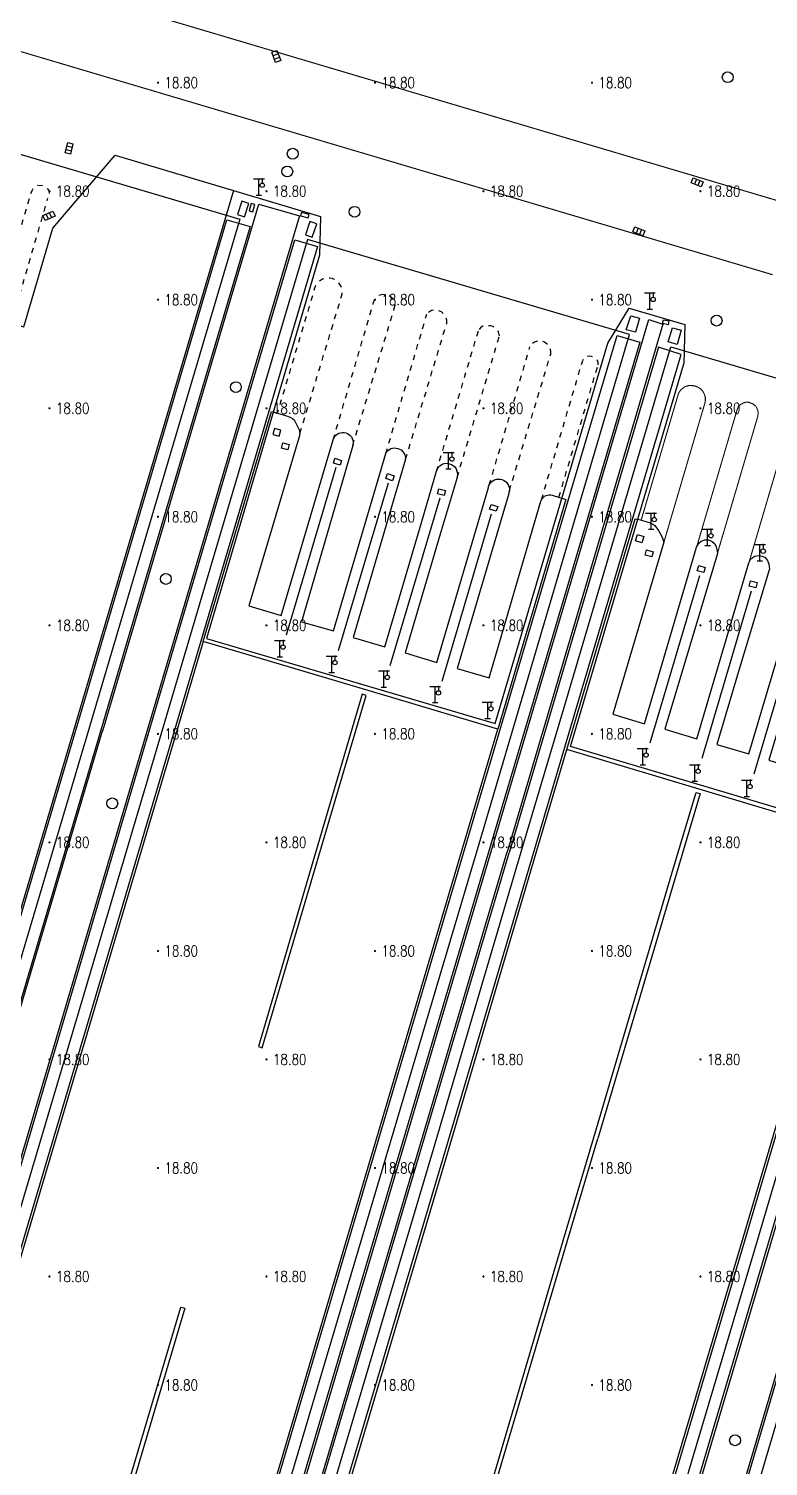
# Model space of a CAD drawing. Extents: x 404846 to 408477, y 3390929 to 3392894.
# Drawn here: x 405459.4 to 405527.6, y 3392106.9 to 3392239.3 of the extents above; entities that cross this region are included whole.
import ezdxf
from ezdxf.enums import TextEntityAlignment as Align

# ---------------------------------------------------------------- set-up
doc = ezdxf.new("R2010")
doc.units = 0
doc.header["$LTSCALE"] = 0.5
doc.header["$PDSIZE"] = 0.2
doc.linetypes.add('X6', pattern=[2, 1, -1])
doc.layers.get('0').update_dxf_attribs({"linetype": 'CONTINUOUS'})
for name, color, linetype in [('3221', 6, 'CONTINUOUS'), ('DLSS', 4, 'CONTINUOUS'), ('DMTZ', 3, 'CONTINUOUS'), ('FZTZ', 7, 'CONTINUOUS'), ('GCD', 1, 'CONTINUOUS'), ('GXYZ', 2, 'CONTINUOUS'), ('JMD', 6, 'CONTINUOUS'), ('SXSS', 5, 'CONTINUOUS'), ('ZBTZ', 3, 'CONTINUOUS')]:
    doc.layers.add(name, color=color, linetype=linetype)
doc.styles.add('HZ', font='rs.shx', dxfattribs={"width": 0.8, "bigfont": 'hztxt.shx'})
doc.linetypes.add('10421', pattern='A,2,[150,AAA.SHX,S=0.5,R=0,X=0,Y=0.5],1e-11', length=2)
doc.linetypes.add('10422', pattern='A,0.75,[150,AAA.SHX,S=0.5,R=0,X=0,Y=0.5],1.5,[177,AAA.SHX,S=1,R=0,X=0,Y=0.4],0.75', length=3)
doc.linetypes.add('1161', pattern='A,0,[149,AAA.SHX,S=0.15,R=0,X=0,Y=0],-1.6', length=1.6)
doc.linetypes.add('444', pattern='A,4.5,[145,AAA.SHX,S=1,R=0,X=0,Y=1],4.5,-0.5,[146,AAA.SHX,S=1,R=0,X=0,Y=0],-0.5', length=10)

# ---------------------------------------------------------------- blocks, each defined once
blk = doc.blocks.new('gc063')
for p, q in [((-1, 3), (1, 3)), ((0, 0), (0, 3)), ((0.6, 3), (0.6, 2.2)), ((-0.5, 0), (0.5, 0))]:
    blk.add_line(p, q)
blk.add_circle((0.6, 1.8), 0.4)
blk.add_point((0.6, 3))
blk.add_point((0.6, 3))
blk = doc.blocks.new('GC200')
at = {"linetype": 'Continuous', "const_width": 0.2, "flags": 128}
blk.add_lwpolyline([(-0.1, 0, 1), (0.1, 0, 1)], format="xyb", close=True, dxfattribs=at)
blk = doc.blocks.new('gc188')
blk.add_circle((0, 0), 1)
blk = doc.blocks.new('gc041')
for p, q in [((-1, 0.5), (1, 0.5)), ((-1, -0.5), (-1, 0.5)), ((-0.33, 0.5), (-0.33, -0.5)), ((0.33, 0.5), (0.33, -0.5)), ((1, 0.5), (1, -0.5)), ((1, -0.5), (-1, -0.5))]:
    blk.add_line(p, q)

msp = doc.modelspace()

# ---------------------------------------------------------------- linework, layer by layer
at = {"layer": '3221', "color": 6}
for points in [[(405421.925, 3392029.737, 18.904), (405416.264, 3392010.557, 18.808), (405407.88, 3391982.184, 18.808), (405396.168, 3391942.712, 18.551), (405366.521, 3391951.772, 18.897), (405378.156, 3391990.985, 18.808), (405386.533, 3392019.338, 18.808), (405392.193, 3392038.513, 18.904), (405416.021, 3392118.84, 18.825), (405435.322, 3392183.847, 19.062), (405441.324, 3392204.065, 18.991), (405449.173, 3392230.585, 19.045), (405478.898, 3392221.788, 18.847), (405471.046, 3392195.255, 18.991), (405465.04, 3392175.025, 18.912), (405445.738, 3392110.016, 18.825)], [(405500.956, 3392164.247, 18.764), (405514.827, 3392211.172, 18.894), (405485.131, 3392219.943, 18.693), (405477.278, 3392193.408, 18.991), (405471.239, 3392173.072, 18.764)], [(405471.239, 3392173.072, 18.764), (405451.964, 3392108.168, 18.825), (405428.134, 3392027.895, 18.782), (405422.482, 3392008.721, 18.808), (405414.098, 3391980.343, 18.808), (405402.292, 3391940.607, 18.754), (405432.008, 3391931.778, 18.547), (405443.821, 3391971.537, 18.808), (405452.215, 3391999.946, 18.808), (405457.861, 3392019.102, 18.782), (405481.682, 3392099.344, 18.825), (405500.956, 3392164.247, 18.764)]]:
    msp.add_polyline3d(points, dxfattribs=at)
for points in [[(405435.832, 3391930.796, 18.759), (405445.125, 3391962.192, 18.569), (405464.437, 3392027.321, 18.705), (405471.829, 3392052.237, 18.609), (405476.653, 3392068.547, 18.609), (405496.586, 3392135.585, 18.669), (405504.994, 3392164.018, 18.993), (405508.753, 3392176.704, 19.02), (405514.027, 3392194.463, 18.926), (405518.638, 3392210.052, 18.79), (405548.365, 3392201.26, 18.79), (405543.749, 3392185.654, 18.926), (405538.473, 3392167.888, 19.02), (405534.72, 3392155.22, 18.993), (405526.3, 3392126.75, 18.669), (405506.38, 3392059.756, 18.609), (405501.553, 3392043.432, 18.609), (405494.157, 3392018.505, 18.705), (405474.85, 3391953.394, 18.569), (405465.557, 3391921.998, 18.759)], [(405501.552, 3391911.441, 18.869), (405510.944, 3391943.162, 18.722), (405520.349, 3391974.926, 18.878), (405542.483, 3392049.551, 18.565), (405552.766, 3392084.193, 18.72), (405561.927, 3392115.119, 18.619), (405570.661, 3392144.569, 18.993), (405574.411, 3392157.227, 19.02), (405579.69, 3392175.001, 18.926), (405584.312, 3392190.629, 18.79), (405554.585, 3392199.421, 18.79), (405549.968, 3392183.811, 18.926), (405544.691, 3392166.044, 19.02), (405540.939, 3392153.379, 18.993), (405532.203, 3392123.923, 18.619), (405523.045, 3392093.006, 18.72), (405512.763, 3392058.366, 18.565), (405490.627, 3391983.734, 18.878), (405481.219, 3391951.963, 18.722), (405471.827, 3391920.242, 18.869)]]:
    msp.add_polyline3d(points, close=True, dxfattribs=at)
at = {"layer": 'DLSS', "linetype": 'Continuous', "const_width": 0.1, "flags": 128}
for points, elevation in [([(405529.897, 3392223.083), (405441.43, 3392249.328)], 18.752), ([(405528.008, 3392216.686), (405439.532, 3392242.934)], 18.937), ([(405519.334, 3392205.744), (405515.894, 3392194.069)], 18.717), ([(405519.334, 3392205.744), (405519.515, 3392206.042), (405519.887, 3392206.347), (405520.291, 3392206.477), (405520.735, 3392206.457), (405521.066, 3392206.353), (405521.372, 3392206.169), (405521.598, 3392205.925), (405521.734, 3392205.64), (405521.807, 3392205.376), (405521.814, 3392205.013)], 18.706), ([(405521.814, 3392205.013), (405517.991, 3392192.04)], 18.736), ([(405526.632, 3392203.593), (405526.683, 3392203.938), (405526.641, 3392204.218), (405526.483, 3392204.544), (405526.218, 3392204.775), (405525.825, 3392204.925), (405525.537, 3392204.947), (405525.281, 3392204.848), (405525.034, 3392204.719), (405524.847, 3392204.511), (405524.712, 3392204.159)], 18.731), ([(405524.712, 3392204.159), (405521.002, 3392191.572)], 18.778), ([(405526.632, 3392203.593), (405522.923, 3392191.006)], 18.778), ([(405529.535, 3392202.738), (405525.825, 3392190.15)], 18.778)]:
    msp.add_lwpolyline(points, dxfattribs=dict(at, elevation=elevation))
at = {"layer": 'DLSS', "linetype": 'X6', "flags": 128}
for points, elevation in [([(405455.997, 3392211.71), (405459.65, 3392224.182)], 18.916), ([(405459.65, 3392224.182), (405459.749, 3392224.456), (405459.851, 3392224.654), (405460.014, 3392224.838), (405460.3, 3392224.939), (405460.69, 3392224.9), (405461.092, 3392224.683), (405461.267, 3392224.468), (405461.331, 3392224.287), (405461.296, 3392224.019), (405461.215, 3392223.724)], 18.948), ([(405457.772, 3392211.968), (405461.215, 3392223.724)], 18.916), ([(405484.447, 3392202.08), (405488.282, 3392214.711), (405488.328, 3392214.932), (405488.334, 3392215.158), (405488.301, 3392215.381), (405488.229, 3392215.596), (405488.122, 3392215.794), (405487.981, 3392215.971), (405487.812, 3392216.121), (405487.62, 3392216.239), (405487.41, 3392216.322), (405487.188, 3392216.367), (405486.963, 3392216.373), (405486.739, 3392216.34), (405486.525, 3392216.269), (405486.326, 3392216.161), (405486.149, 3392216.021), (405486, 3392215.852), (405485.881, 3392215.659), (405485.799, 3392215.451), (405482.355, 3392203.917)], 18.936), ([(405487.512, 3392201.481), (405491.239, 3392214.144)], 18.99), ([(405493.107, 3392213.453), (405493.226, 3392213.878), (405493.181, 3392214.153), (405493.087, 3392214.347), (405492.904, 3392214.558), (405492.606, 3392214.779), (405492.422, 3392214.836), (405492.071, 3392214.848), (405491.701, 3392214.76), (405491.451, 3392214.6), (405491.289, 3392214.342), (405491.239, 3392214.144)], 18.922), ([(405489.304, 3392200.954), (405493.107, 3392213.453)], 18.99), ([(405492.358, 3392200.199), (405496.138, 3392213.036)], 18.99), ([(405497.968, 3392212.2), (405497.972, 3392212.507), (405497.878, 3392212.855), (405497.702, 3392213.051), (405497.483, 3392213.261), (405497.187, 3392213.375), (405496.885, 3392213.432), (405496.561, 3392213.377), (405496.268, 3392213.195), (405496.138, 3392213.036)], 18.922), ([(405494.184, 3392199.679), (405497.968, 3392212.2)], 18.99), ([(405497.037, 3392198.577), (405500.923, 3392211.621)], 18.99), ([(405498.938, 3392198.014), (405502.832, 3392211.057)], 18.99), ([(405502.832, 3392211.057), (405502.753, 3392211.417), (405502.475, 3392211.753), (405502.232, 3392211.907), (405502.015, 3392211.973), (405501.603, 3392212.007), (405501.29, 3392211.932), (405501.09, 3392211.795), (405500.923, 3392211.621)], 18.922), ([(405501.899, 3392197.316), (405505.646, 3392210.042)], 18.99), ([(405507.556, 3392209.365), (405507.572, 3392209.636), (405507.485, 3392209.953), (405507.234, 3392210.294), (405506.971, 3392210.467), (405506.653, 3392210.591), (405506.343, 3392210.568), (405506.065, 3392210.481), (405505.789, 3392210.274), (405505.646, 3392210.042)], 18.922), ([(405503.747, 3392196.771), (405507.556, 3392209.365)], 18.99), ([(405506.71, 3392195.951), (405510.505, 3392208.789)], 18.99), ([(405508.317, 3392196.18), (405511.92, 3392208.371)], 18.99), ([(405511.92, 3392208.371), (405511.94, 3392208.599), (405511.865, 3392208.794), (405511.713, 3392208.959), (405511.446, 3392209.119), (405511.181, 3392209.166), (405510.896, 3392209.142), (405510.692, 3392209.056), (405510.573, 3392208.962), (405510.505, 3392208.789)], 18.927)]:
    msp.add_lwpolyline(points, dxfattribs=dict(at, elevation=elevation))
at = {"layer": 'DMTZ', "linetype": '10422', "flags": 128}
for points, elevation in [([(405493.004, 3392177.707), (405475.536, 3392182.894), (405481.821, 3392204.069)], 19.212), ([(405481.821, 3392204.069), (405483.036, 3392203.731), (405483.556, 3392203.545), (405483.762, 3392203.433), (405483.907, 3392203.3), (405484.368, 3392202.378), (405484.447, 3392202.08), (405484.372, 3392201.734), (405479.74, 3392186.168), (405482.705, 3392185.293), (405487.509, 3392201.474), (405487.512, 3392201.481), (405487.569, 3392201.628), (405487.654, 3392201.768), (405487.761, 3392201.89), (405487.888, 3392201.992), (405488.031, 3392202.07), (405488.185, 3392202.123), (405488.346, 3392202.148), (405488.509, 3392202.144), (405488.668, 3392202.112), (405488.82, 3392202.053), (405488.959, 3392201.969), (405489.082, 3392201.862), (405489.184, 3392201.735), (405489.262, 3392201.592), (405489.315, 3392201.438), (405489.339, 3392201.277), (405489.336, 3392201.114), (405489.304, 3392200.954), (405484.575, 3392184.714), (405487.527, 3392183.867), (405492.358, 3392200.199), (405492.429, 3392200.34), (405492.513, 3392200.463), (405492.819, 3392200.671), (405493.131, 3392200.731), (405493.477, 3392200.677), (405493.764, 3392200.545), (405493.954, 3392200.348), (405494.116, 3392200.091), (405494.182, 3392199.855), (405494.184, 3392199.679), (405489.359, 3392183.267), (405492.275, 3392182.408), (405495.676, 3392193.955)], 18.979), ([(405497.037, 3392198.577), (405497.208, 3392198.952), (405497.328, 3392199.089), (405497.552, 3392199.227), (405497.73, 3392199.302), (405498.025, 3392199.307), (405498.398, 3392199.201), (405498.695, 3392199.014), (405498.851, 3392198.793), (405498.97, 3392198.367), (405498.938, 3392198.014)], 19.322), ([(405497.383, 3392192.767), (405494.142, 3392181.831), (405497.055, 3392180.957), (405501.817, 3392197.09), (405501.837, 3392197.158), (405501.899, 3392197.316), (405501.988, 3392197.462), (405502.101, 3392197.589), (405502.234, 3392197.696), (405502.384, 3392197.777), (405502.546, 3392197.831), (405502.714, 3392197.857), (405502.885, 3392197.853), (405503.052, 3392197.819), (405503.211, 3392197.756), (405503.356, 3392197.668), (405503.484, 3392197.555), (405503.59, 3392197.421), (405503.672, 3392197.272), (405503.726, 3392197.11), (405503.751, 3392196.941), (405503.747, 3392196.771), (405503.713, 3392196.604), (405503.691, 3392196.529), (405498.938, 3392180.416), (405501.875, 3392179.541), (405506.652, 3392195.806), (405506.655, 3392195.816), (405506.71, 3392195.951), (405506.787, 3392196.075), (405506.885, 3392196.183), (405507, 3392196.272), (405507.129, 3392196.34), (405507.268, 3392196.385), (405507.412, 3392196.405), (405507.557, 3392196.4), (405507.7, 3392196.37), (405508.959, 3392195.983), (405502.673, 3392174.801), (405493.004, 3392177.707)], 19.261), ([(405495.676, 3392193.955), (405497.037, 3392198.577)], 19.318), ([(405498.938, 3392198.014), (405497.383, 3392192.767)], 19.322)]:
    msp.add_lwpolyline(points, dxfattribs=dict(at, elevation=elevation))
at = {"layer": 'DMTZ', "linetype": '10421', "flags": 128}
for points, elevation in [([(405542.142, 3392186.209), (405542.523, 3392186.082), (405536.208, 3392164.813), (405509.044, 3392172.934), (405515.357, 3392194.198), (405515.587, 3392194.162)], 19.088), ([(405515.587, 3392194.162), (405516.654, 3392193.839), (405516.968, 3392193.703), (405517.149, 3392193.572), (405517.5, 3392193.118), (405517.838, 3392192.509), (405517.991, 3392192.04)], 18.909), ([(405513.295, 3392176.189), (405516.194, 3392175.312), (405521.002, 3392191.572), (405521.197, 3392191.953), (405521.427, 3392192.137), (405521.758, 3392192.268), (405522.096, 3392192.247), (405522.439, 3392192.107), (405522.67, 3392191.884), (405522.821, 3392191.611), (405522.881, 3392191.357), (405522.923, 3392191.006), (405518.078, 3392174.81), (405521.022, 3392173.917), (405525.825, 3392190.15), (405526.008, 3392190.497), (405526.379, 3392190.754), (405526.747, 3392190.799), (405527.058, 3392190.765), (405527.314, 3392190.62), (405527.545, 3392190.365), (405527.675, 3392190.024), (405527.729, 3392189.589), (405524.88, 3392180.133), (405522.858, 3392173.383), (405525.811, 3392172.529), (405530.627, 3392188.735), (405530.819, 3392189.069), (405531.178, 3392189.336), (405531.605, 3392189.381), (405531.951, 3392189.303), (405532.187, 3392189.144), (405532.369, 3392188.844), (405532.46, 3392188.593), (405532.531, 3392188.174), (405527.652, 3392171.95), (405530.634, 3392171.034), (405535.42, 3392187.323), (405535.636, 3392187.688), (405536.03, 3392187.901), (405536.406, 3392187.92), (405536.685, 3392187.863), (405536.932, 3392187.743), (405537.116, 3392187.484), (405537.25, 3392187.136), (405537.334, 3392186.759), (405532.459, 3392170.478), (405535.396, 3392169.597), (405540.217, 3392185.909), (405540.389, 3392186.224), (405540.675, 3392186.429), (405541.009, 3392186.482), (405542.142, 3392186.209)], 19.114), ([(405517.991, 3392192.04), (405513.295, 3392176.189)], 18.908)]:
    msp.add_lwpolyline(points, dxfattribs=dict(at, elevation=elevation))
at = {"layer": 'FZTZ', "linetype": 'Continuous', "flags": 128}
for points, elevation in [([(405480.113, 3392222.464), (405480.294, 3392223.143), (405479.943, 3392223.242), (405479.75, 3392222.586), (405480.113, 3392222.464)], 19.599), ([(405484.493, 3392222.106), (405485.212, 3392221.918), (405485.295, 3392222.234), (405484.576, 3392222.422), (405484.493, 3392222.106)], 19.574), ([(405518.371, 3392212.077), (405517.868, 3392212.184), (405517.942, 3392212.533), (405518.445, 3392212.427), (405518.371, 3392212.077)], 19.545), ([(405482.514, 3392201.808), (405482.673, 3392202.349), (405482.105, 3392202.515), (405481.947, 3392201.974), (405482.514, 3392201.808)], 21.14), ([(405483.338, 3392200.556), (405482.75, 3392200.703), (405482.869, 3392201.182), (405483.458, 3392201.035), (405483.338, 3392200.556)], 21.14), ([(405488.143, 3392199.14), (405487.522, 3392199.331), (405487.657, 3392199.77), (405488.278, 3392199.579), (405488.143, 3392199.14)], 21.266), ([(405492.972, 3392197.703), (405492.367, 3392197.895), (405492.512, 3392198.354), (405493.118, 3392198.162), (405492.972, 3392197.703)], 21.256), ([(405497.747, 3392196.342), (405497.138, 3392196.505), (405497.258, 3392196.951), (405497.867, 3392196.787), (405497.747, 3392196.342)], 21.269), ([(405502.059, 3392195.519), (405502.677, 3392195.335), (405502.544, 3392194.888), (405501.926, 3392195.072), (405502.059, 3392195.519)], 21.226), ([(405515.962, 3392191.977), (405515.372, 3392192.152), (405515.547, 3392192.738), (405516.136, 3392192.563), (405515.962, 3392191.977)], 20.62)]:
    msp.add_lwpolyline(points, close=True, dxfattribs=dict(at, elevation=elevation))
at = {"layer": 'JMD', "linetype": '444', "flags": 128}
for points, elevation in [([(405450.557, 3392232.681), (405450.462, 3392229.09), (405440.018, 3392193.843), (405451.114, 3392190.646), (405457.591, 3392212.295), (405458.981, 3392211.886), (405461.668, 3392220.983), (405467.4, 3392227.696), (405486.344, 3392222.062), (405486.246, 3392218.487), (405475.838, 3392183.165)], 20.785), ([(405502.453, 3392175.326), (405512.825, 3392210.392), (405514.779, 3392213.603), (405519.918, 3392212.083), (405519.825, 3392208.459)], 20.722), ([(405571.858, 3392154.632), (405560.877, 3392157.892), (405567.304, 3392179.694), (405565.803, 3392180.151), (405568.601, 3392189.3), (405567.43, 3392198.031), (405548.293, 3392203.724), (405546.437, 3392200.668), (405535.937, 3392165.317), (405509.38, 3392173.219), (405519.825, 3392208.459)], 20.374), ([(405483.196, 3392183.508), (405487.787, 3392198.949)], 20.422), ([(405488.008, 3392182.055), (405492.598, 3392197.506)], 20.399), ([(405492.774, 3392180.667), (405497.377, 3392196.118)], 20.434), ([(405497.567, 3392179.247), (405502.103, 3392194.65)], 20.459), ([(405516.735, 3392173.563), (405521.29, 3392188.979)], 20.353), ([(405521.517, 3392172.133), (405526.072, 3392187.549)], 20.353), ([(405526.319, 3392170.682), (405530.875, 3392186.097)], 20.353), ([(405475.838, 3392183.165), (405502.453, 3392175.326)], 20.881)]:
    msp.add_lwpolyline(points, dxfattribs=dict(at, elevation=elevation))
at = {"layer": 'JMD', "linetype": 'Continuous', "flags": 128}
for points, elevation in [([(405516.865, 3392190.679), (405516.266, 3392190.84), (405516.395, 3392191.321), (405516.995, 3392191.16), (405516.865, 3392190.679)], 20.793), ([(405521.671, 3392189.239), (405521.071, 3392189.401), (405521.201, 3392189.882), (405521.8, 3392189.72), (405521.671, 3392189.239)], 20.846), ([(405526.457, 3392187.84), (405525.857, 3392188.002), (405525.987, 3392188.482), (405526.586, 3392188.321), (405526.457, 3392187.84)], 20.846)]:
    msp.add_lwpolyline(points, close=True, dxfattribs=dict(at, elevation=elevation))
at = {"layer": 'SXSS', "linetype": 'Continuous', "flags": 128}
for points, elevation in [([(405490.192, 3392178.026), (405480.615, 3392145.559), (405480.975, 3392145.453), (405490.552, 3392177.92), (405490.192, 3392178.026)], 18.325), ([(405473.842, 3392121.456), (405458.86, 3392070.984), (405458.481, 3392071.097), (405473.463, 3392121.568), (405473.842, 3392121.456)], 18.766)]:
    msp.add_lwpolyline(points, close=True, dxfattribs=dict(at, elevation=elevation))
for points, elevation in [([(405511.536, 3392137.195), (405518.98, 3392162.352), (405520.951, 3392168.987), (405521.323, 3392168.876), (405519.353, 3392162.241), (405511.89, 3392137.09)], 18.707), ([(405490.587, 3392066.55), (405498.717, 3392093.821), (405508.744, 3392127.798), (405511.536, 3392137.195)], 18.611), ([(405490.947, 3392066.443), (405499.071, 3392093.717), (405509.098, 3392127.694), (405511.89, 3392137.09)], 18.611)]:
    msp.add_lwpolyline(points, dxfattribs=dict(at, elevation=elevation))
at = {"layer": 'ZBTZ', "linetype": '1161', "flags": 128}
for points, elevation in [([(405478.32, 3392224.449), (405469.79, 3392195.627), (405463.784, 3392175.398), (405463.784, 3392175.398), (405444.482, 3392110.389)], 18.864), ([(405446.959, 3392109.654), (405466.26, 3392174.662), (405466.266, 3392174.661), (405472.272, 3392194.892), (405480.646, 3392223.188), (405484.41, 3392222.098), (405476.029, 3392193.778), (405470.022, 3392173.546), (405470.02, 3392173.546), (405450.776, 3392108.504)], 18.848), ([(405444.673, 3392110.333), (405463.974, 3392175.341), (405463.97, 3392175.342), (405469.976, 3392195.572), (405477.72, 3392221.74), (405479.845, 3392221.135), (405472.094, 3392194.945), (405466.088, 3392174.714), (405466.091, 3392174.713), (405446.789, 3392109.704)], 18.855), ([(405450.968, 3392108.454), (405470.205, 3392173.491), (405476.212, 3392193.724), (405483.959, 3392219.902), (405486.063, 3392219.279), (405478.315, 3392193.1), (405472.287, 3392172.761)], 18.8), ([(405432.691, 3391929.776), (405445.057, 3391971.171), (405453.451, 3391999.582), (405459.097, 3392018.736), (405482.917, 3392098.977), (405516.595, 3392212.545), (405517.898, 3392212.12), (405503.535, 3392163.481)], 18.845), ([(405519.583, 3392209.342), (405517.499, 3392209.996), (405503.716, 3392163.427)], 18.936), ([(405497.649, 3392135.269), (405506.057, 3392163.704), (405509.815, 3392176.389), (405515.09, 3392194.148), (405519.583, 3392209.342)], 18.88), ([(405527.539, 3392126.382), (405535.961, 3392154.852), (405539.714, 3392167.52), (405544.991, 3392185.286), (405550.126, 3392202.65)], 18.877), ([(405525.277, 3392127.055), (405533.695, 3392155.523), (405537.448, 3392168.192), (405542.725, 3392185.957), (405547.212, 3392201.131)], 18.88), ([(405527.333, 3392126.443), (405535.756, 3392154.913), (405539.509, 3392167.581), (405544.786, 3392185.347), (405549.274, 3392200.521)], 18.88), ([(405475.536, 3392182.894), (405472.499, 3392172.698)], 18.767), ([(405429.284, 3391927.132), (405442.585, 3391971.903), (405450.978, 3392000.311), (405456.625, 3392019.467), (405480.446, 3392099.711), (405502.673, 3392174.801)], 18.829), ([(405472.287, 3392172.761), (405453.012, 3392107.856)], 18.794), ([(405472.505, 3392172.696), (405453.23, 3392107.791)], 18.794), ([(405497.877, 3392135.202), (405506.289, 3392163.635), (405509.044, 3392172.934)], 18.899), ([(405525.052, 3392127.121), (405533.475, 3392155.588), (405536.208, 3392164.813)], 18.892), ([(405503.523, 3392163.485), (405484.248, 3392098.582), (405460.429, 3392018.342), (405454.783, 3391999.189), (405446.388, 3391970.776), (405434.1, 3391929.349)], 18.798), ([(405436.982, 3391930.84), (405434.919, 3391931.464), (405446.582, 3391970.719), (405454.976, 3391999.131), (405460.622, 3392018.285), (405484.442, 3392098.524), (405503.716, 3392163.427)], 18.828), ([(405477.717, 3392068.231), (405497.649, 3392135.269)], 18.639), ([(405477.944, 3392068.164), (405497.877, 3392135.202)], 18.639), ([(405505.141, 3392060.122), (405525.052, 3392127.121)], 18.639), ([(405505.349, 3392060.061), (405525.277, 3392127.055)], 18.639), ([(405507.445, 3392059.441), (405527.333, 3392126.443)], 18.639), ([(405507.648, 3392059.381), (405527.539, 3392126.382)], 18.639), ([(405511.527, 3392058.732), (405521.813, 3392093.372), (405530.971, 3392124.288)], 18.635), ([(405511.712, 3392058.678), (405522.001, 3392093.316), (405531.159, 3392124.233)], 18.635)]:
    msp.add_lwpolyline(points, dxfattribs=dict(at, elevation=elevation))
for points, elevation in [([(405479.337, 3392222.017), (405479.74, 3392223.255), (405479.099, 3392223.463), (405478.697, 3392222.225), (405479.337, 3392222.017)], 18.852), ([(405485.586, 3392220.141), (405485.989, 3392221.379), (405485.348, 3392221.587), (405484.946, 3392220.349), (405485.586, 3392220.141)], 18.649), ([(405515.365, 3392211.385), (405514.523, 3392211.617), (405514.93, 3392212.909), (405515.739, 3392212.678), (405515.365, 3392211.385)], 18.884), ([(405515.776, 3392210.473), (405504.899, 3392173.819), (405482.71, 3392099.039), (405458.89, 3392018.797), (405453.244, 3391999.643), (405444.849, 3391971.232), (405433.189, 3391931.986), (405431.1, 3391932.605), (405442.761, 3391971.851), (405451.154, 3392000.259), (405456.801, 3392019.415), (405480.622, 3392099.659), (405502.81, 3392174.477), (405513.668, 3392211.092), (405515.776, 3392210.473)], 18.819), ([(405519.21, 3392210.269), (405518.369, 3392210.502), (405518.776, 3392211.793), (405519.584, 3392211.562), (405519.21, 3392210.269)], 18.884)]:
    msp.add_lwpolyline(points, close=True, dxfattribs=dict(at, elevation=elevation))

# ---------------------------------------------------------------- block references
at = {"layer": 'DLSS', "linetype": 'Continuous', "xscale": 0.5, "yscale": 0.5}
for p in [(405480.666, 3392224.028, 18.82), (405516.699, 3392213.502, 18.943), (405498.146, 3392198.8, 19.337), (405516.807, 3392193.225, 18.942), (405522.02, 3392191.74, 19.022), (405526.84, 3392190.312, 19.022), (405482.59, 3392181.476, 19.476), (405487.369, 3392180.045, 19.451), (405492.187, 3392178.68, 19.451), (405496.913, 3392177.257, 19.451), (405501.748, 3392175.792, 19.451), (405516.041, 3392171.521, 19.021), (405520.841, 3392170.027, 19.191), (405525.628, 3392168.619, 19.261)]:
    msp.add_blockref('gc063', p, dxfattribs=at)
at = {"layer": 'GCD', "linetype": 'Continuous'}
ref = msp.add_blockref('GC200', (405471.358, 3392234.379, 18.8), dxfattribs=dict(at, xscale=0.5, yscale=0.5, zscale=0.5))
ref.add_attrib('height', '18.80', dxfattribs={"linetype": 'Continuous', "height": 1, "style": 'HZ', "width": 0.8}).set_placement((405471.958, 3392234.379, 18.8), align=Align.MIDDLE_LEFT)
ref = msp.add_blockref('GC200', (405491.358, 3392234.379, 18.8), dxfattribs=dict(at, xscale=0.5, yscale=0.5, zscale=0.5))
ref.add_attrib('height', '18.80', dxfattribs={"linetype": 'Continuous', "height": 1, "style": 'HZ', "width": 0.8}).set_placement((405491.958, 3392234.379, 18.8), align=Align.MIDDLE_LEFT)
ref = msp.add_blockref('GC200', (405511.358, 3392234.379, 18.8), dxfattribs=dict(at, xscale=0.5, yscale=0.5, zscale=0.5))
ref.add_attrib('height', '18.80', dxfattribs={"linetype": 'Continuous', "height": 1, "style": 'HZ', "width": 0.8}).set_placement((405511.958, 3392234.379, 18.8), align=Align.MIDDLE_LEFT)
ref = msp.add_blockref('GC200', (405461.358, 3392224.379, 18.8), dxfattribs=dict(at, xscale=0.5, yscale=0.5, zscale=0.5))
ref.add_attrib('height', '18.80', dxfattribs={"linetype": 'Continuous', "height": 1, "style": 'HZ', "width": 0.8}).set_placement((405461.958, 3392224.379, 18.8), align=Align.MIDDLE_LEFT)
ref = msp.add_blockref('GC200', (405481.358, 3392224.379, 18.8), dxfattribs=dict(at, xscale=0.5, yscale=0.5, zscale=0.5))
ref.add_attrib('height', '18.80', dxfattribs={"linetype": 'Continuous', "height": 1, "style": 'HZ', "width": 0.8}).set_placement((405481.958, 3392224.379, 18.8), align=Align.MIDDLE_LEFT)
ref = msp.add_blockref('GC200', (405501.358, 3392224.379, 18.8), dxfattribs=dict(at, xscale=0.5, yscale=0.5, zscale=0.5))
ref.add_attrib('height', '18.80', dxfattribs={"linetype": 'Continuous', "height": 1, "style": 'HZ', "width": 0.8}).set_placement((405501.958, 3392224.379, 18.8), align=Align.MIDDLE_LEFT)
ref = msp.add_blockref('GC200', (405521.358, 3392224.379, 18.8), dxfattribs=dict(at, xscale=0.5, yscale=0.5, zscale=0.5))
ref.add_attrib('height', '18.80', dxfattribs={"linetype": 'Continuous', "height": 1, "style": 'HZ', "width": 0.8}).set_placement((405521.958, 3392224.379, 18.8), align=Align.MIDDLE_LEFT)
ref = msp.add_blockref('GC200', (405471.358, 3392214.379, 18.8), dxfattribs=dict(at, xscale=0.5, yscale=0.5, zscale=0.5))
ref.add_attrib('height', '18.80', dxfattribs={"linetype": 'Continuous', "height": 1, "style": 'HZ', "width": 0.8}).set_placement((405471.958, 3392214.379, 18.8), align=Align.MIDDLE_LEFT)
ref = msp.add_blockref('GC200', (405491.358, 3392214.379, 18.8), dxfattribs=dict(at, xscale=0.5, yscale=0.5, zscale=0.5))
ref.add_attrib('height', '18.80', dxfattribs={"linetype": 'Continuous', "height": 1, "style": 'HZ', "width": 0.8}).set_placement((405491.958, 3392214.379, 18.8), align=Align.MIDDLE_LEFT)
ref = msp.add_blockref('GC200', (405511.358, 3392214.379, 18.8), dxfattribs=dict(at, xscale=0.5, yscale=0.5, zscale=0.5))
ref.add_attrib('height', '18.80', dxfattribs={"linetype": 'Continuous', "height": 1, "style": 'HZ', "width": 0.8}).set_placement((405511.958, 3392214.379, 18.8), align=Align.MIDDLE_LEFT)
ref = msp.add_blockref('GC200', (405461.358, 3392204.379, 18.8), dxfattribs=dict(at, xscale=0.5, yscale=0.5, zscale=0.5))
ref.add_attrib('height', '18.80', dxfattribs={"linetype": 'Continuous', "height": 1, "style": 'HZ', "width": 0.8}).set_placement((405461.958, 3392204.379, 18.8), align=Align.MIDDLE_LEFT)
ref = msp.add_blockref('GC200', (405481.358, 3392204.379, 18.8), dxfattribs=dict(at, xscale=0.5, yscale=0.5, zscale=0.5))
ref.add_attrib('height', '18.80', dxfattribs={"linetype": 'Continuous', "height": 1, "style": 'HZ', "width": 0.8}).set_placement((405481.958, 3392204.379, 18.8), align=Align.MIDDLE_LEFT)
ref = msp.add_blockref('GC200', (405501.358, 3392204.379, 18.8), dxfattribs=dict(at, xscale=0.5, yscale=0.5, zscale=0.5))
ref.add_attrib('height', '18.80', dxfattribs={"linetype": 'Continuous', "height": 1, "style": 'HZ', "width": 0.8}).set_placement((405501.958, 3392204.379, 18.8), align=Align.MIDDLE_LEFT)
ref = msp.add_blockref('GC200', (405521.358, 3392204.379, 18.8), dxfattribs=dict(at, xscale=0.5, yscale=0.5, zscale=0.5))
ref.add_attrib('height', '18.80', dxfattribs={"linetype": 'Continuous', "height": 1, "style": 'HZ', "width": 0.8}).set_placement((405521.958, 3392204.379, 18.8), align=Align.MIDDLE_LEFT)
ref = msp.add_blockref('GC200', (405471.358, 3392194.379, 18.8), dxfattribs=dict(at, xscale=0.5, yscale=0.5, zscale=0.5))
ref.add_attrib('height', '18.80', dxfattribs={"linetype": 'Continuous', "height": 1, "style": 'HZ', "width": 0.8}).set_placement((405471.958, 3392194.379, 18.8), align=Align.MIDDLE_LEFT)
ref = msp.add_blockref('GC200', (405491.358, 3392194.379, 18.8), dxfattribs=dict(at, xscale=0.5, yscale=0.5, zscale=0.5))
ref.add_attrib('height', '18.80', dxfattribs={"linetype": 'Continuous', "height": 1, "style": 'HZ', "width": 0.8}).set_placement((405491.958, 3392194.379, 18.8), align=Align.MIDDLE_LEFT)
ref = msp.add_blockref('GC200', (405511.358, 3392194.379, 18.8), dxfattribs=dict(at, xscale=0.5, yscale=0.5, zscale=0.5))
ref.add_attrib('height', '18.80', dxfattribs={"linetype": 'Continuous', "height": 1, "style": 'HZ', "width": 0.8}).set_placement((405511.958, 3392194.379, 18.8), align=Align.MIDDLE_LEFT)
ref = msp.add_blockref('GC200', (405461.358, 3392184.379, 18.8), dxfattribs=dict(at, xscale=0.5, yscale=0.5, zscale=0.5))
ref.add_attrib('height', '18.80', dxfattribs={"linetype": 'Continuous', "height": 1, "style": 'HZ', "width": 0.8}).set_placement((405461.958, 3392184.379, 18.8), align=Align.MIDDLE_LEFT)
ref = msp.add_blockref('GC200', (405481.358, 3392184.379, 18.8), dxfattribs=dict(at, xscale=0.5, yscale=0.5, zscale=0.5))
ref.add_attrib('height', '18.80', dxfattribs={"linetype": 'Continuous', "height": 1, "style": 'HZ', "width": 0.8}).set_placement((405481.958, 3392184.379, 18.8), align=Align.MIDDLE_LEFT)
ref = msp.add_blockref('GC200', (405501.358, 3392184.379, 18.8), dxfattribs=dict(at, xscale=0.5, yscale=0.5, zscale=0.5))
ref.add_attrib('height', '18.80', dxfattribs={"linetype": 'Continuous', "height": 1, "style": 'HZ', "width": 0.8}).set_placement((405501.958, 3392184.379, 18.8), align=Align.MIDDLE_LEFT)
ref = msp.add_blockref('GC200', (405521.358, 3392184.379, 18.8), dxfattribs=dict(at, xscale=0.5, yscale=0.5, zscale=0.5))
ref.add_attrib('height', '18.80', dxfattribs={"linetype": 'Continuous', "height": 1, "style": 'HZ', "width": 0.8}).set_placement((405521.958, 3392184.379, 18.8), align=Align.MIDDLE_LEFT)
ref = msp.add_blockref('GC200', (405471.358, 3392174.379, 18.8), dxfattribs=dict(at, xscale=0.5, yscale=0.5, zscale=0.5))
ref.add_attrib('height', '18.80', dxfattribs={"linetype": 'Continuous', "height": 1, "style": 'HZ', "width": 0.8}).set_placement((405471.958, 3392174.379, 18.8), align=Align.MIDDLE_LEFT)
ref = msp.add_blockref('GC200', (405491.358, 3392174.379, 18.8), dxfattribs=dict(at, xscale=0.5, yscale=0.5, zscale=0.5))
ref.add_attrib('height', '18.80', dxfattribs={"linetype": 'Continuous', "height": 1, "style": 'HZ', "width": 0.8}).set_placement((405491.958, 3392174.379, 18.8), align=Align.MIDDLE_LEFT)
ref = msp.add_blockref('GC200', (405511.358, 3392174.379, 18.8), dxfattribs=dict(at, xscale=0.5, yscale=0.5, zscale=0.5))
ref.add_attrib('height', '18.80', dxfattribs={"linetype": 'Continuous', "height": 1, "style": 'HZ', "width": 0.8}).set_placement((405511.958, 3392174.379, 18.8), align=Align.MIDDLE_LEFT)
ref = msp.add_blockref('GC200', (405461.358, 3392164.379, 18.8), dxfattribs=dict(at, xscale=0.5, yscale=0.5, zscale=0.5))
ref.add_attrib('height', '18.80', dxfattribs={"linetype": 'Continuous', "height": 1, "style": 'HZ', "width": 0.8}).set_placement((405461.958, 3392164.379, 18.8), align=Align.MIDDLE_LEFT)
ref = msp.add_blockref('GC200', (405481.358, 3392164.379, 18.8), dxfattribs=dict(at, xscale=0.5, yscale=0.5, zscale=0.5))
ref.add_attrib('height', '18.80', dxfattribs={"linetype": 'Continuous', "height": 1, "style": 'HZ', "width": 0.8}).set_placement((405481.958, 3392164.379, 18.8), align=Align.MIDDLE_LEFT)
ref = msp.add_blockref('GC200', (405501.358, 3392164.379, 18.8), dxfattribs=dict(at, xscale=0.5, yscale=0.5, zscale=0.5))
ref.add_attrib('height', '18.80', dxfattribs={"linetype": 'Continuous', "height": 1, "style": 'HZ', "width": 0.8}).set_placement((405501.958, 3392164.379, 18.8), align=Align.MIDDLE_LEFT)
ref = msp.add_blockref('GC200', (405521.358, 3392164.379, 18.8), dxfattribs=dict(at, xscale=0.5, yscale=0.5, zscale=0.5))
ref.add_attrib('height', '18.80', dxfattribs={"linetype": 'Continuous', "height": 1, "style": 'HZ', "width": 0.8}).set_placement((405521.958, 3392164.379, 18.8), align=Align.MIDDLE_LEFT)
ref = msp.add_blockref('GC200', (405471.358, 3392154.379, 18.8), dxfattribs=dict(at, xscale=0.5, yscale=0.5, zscale=0.5))
ref.add_attrib('height', '18.80', dxfattribs={"linetype": 'Continuous', "height": 1, "style": 'HZ', "width": 0.8}).set_placement((405471.958, 3392154.379, 18.8), align=Align.MIDDLE_LEFT)
ref = msp.add_blockref('GC200', (405491.358, 3392154.379, 18.8), dxfattribs=dict(at, xscale=0.5, yscale=0.5, zscale=0.5))
ref.add_attrib('height', '18.80', dxfattribs={"linetype": 'Continuous', "height": 1, "style": 'HZ', "width": 0.8}).set_placement((405491.958, 3392154.379, 18.8), align=Align.MIDDLE_LEFT)
ref = msp.add_blockref('GC200', (405511.358, 3392154.379, 18.8), dxfattribs=dict(at, xscale=0.5, yscale=0.5, zscale=0.5))
ref.add_attrib('height', '18.80', dxfattribs={"linetype": 'Continuous', "height": 1, "style": 'HZ', "width": 0.8}).set_placement((405511.958, 3392154.379, 18.8), align=Align.MIDDLE_LEFT)
ref = msp.add_blockref('GC200', (405461.358, 3392144.379, 18.8), dxfattribs=dict(at, xscale=0.5, yscale=0.5, zscale=0.5))
ref.add_attrib('height', '18.80', dxfattribs={"linetype": 'Continuous', "height": 1, "style": 'HZ', "width": 0.8}).set_placement((405461.958, 3392144.379, 18.8), align=Align.MIDDLE_LEFT)
ref = msp.add_blockref('GC200', (405481.358, 3392144.379, 18.8), dxfattribs=dict(at, xscale=0.5, yscale=0.5, zscale=0.5))
ref.add_attrib('height', '18.80', dxfattribs={"linetype": 'Continuous', "height": 1, "style": 'HZ', "width": 0.8}).set_placement((405481.958, 3392144.379, 18.8), align=Align.MIDDLE_LEFT)
ref = msp.add_blockref('GC200', (405501.358, 3392144.379, 18.8), dxfattribs=dict(at, xscale=0.5, yscale=0.5, zscale=0.5))
ref.add_attrib('height', '18.80', dxfattribs={"linetype": 'Continuous', "height": 1, "style": 'HZ', "width": 0.8}).set_placement((405501.958, 3392144.379, 18.8), align=Align.MIDDLE_LEFT)
ref = msp.add_blockref('GC200', (405521.358, 3392144.379, 18.8), dxfattribs=dict(at, xscale=0.5, yscale=0.5, zscale=0.5))
ref.add_attrib('height', '18.80', dxfattribs={"linetype": 'Continuous', "height": 1, "style": 'HZ', "width": 0.8}).set_placement((405521.958, 3392144.379, 18.8), align=Align.MIDDLE_LEFT)
ref = msp.add_blockref('GC200', (405471.358, 3392134.379, 18.8), dxfattribs=dict(at, xscale=0.5, yscale=0.5, zscale=0.5))
ref.add_attrib('height', '18.80', dxfattribs={"linetype": 'Continuous', "height": 1, "style": 'HZ', "width": 0.8}).set_placement((405471.958, 3392134.379, 18.8), align=Align.MIDDLE_LEFT)
ref = msp.add_blockref('GC200', (405491.358, 3392134.379, 18.8), dxfattribs=dict(at, xscale=0.5, yscale=0.5, zscale=0.5))
ref.add_attrib('height', '18.80', dxfattribs={"linetype": 'Continuous', "height": 1, "style": 'HZ', "width": 0.8}).set_placement((405491.958, 3392134.379, 18.8), align=Align.MIDDLE_LEFT)
ref = msp.add_blockref('GC200', (405511.358, 3392134.379, 18.8), dxfattribs=dict(at, xscale=0.5, yscale=0.5, zscale=0.5))
ref.add_attrib('height', '18.80', dxfattribs={"linetype": 'Continuous', "height": 1, "style": 'HZ', "width": 0.8}).set_placement((405511.958, 3392134.379, 18.8), align=Align.MIDDLE_LEFT)
ref = msp.add_blockref('GC200', (405461.358, 3392124.379, 18.8), dxfattribs=dict(at, xscale=0.5, yscale=0.5, zscale=0.5))
ref.add_attrib('height', '18.80', dxfattribs={"linetype": 'Continuous', "height": 1, "style": 'HZ', "width": 0.8}).set_placement((405461.958, 3392124.379, 18.8), align=Align.MIDDLE_LEFT)
ref = msp.add_blockref('GC200', (405481.358, 3392124.379, 18.8), dxfattribs=dict(at, xscale=0.5, yscale=0.5, zscale=0.5))
ref.add_attrib('height', '18.80', dxfattribs={"linetype": 'Continuous', "height": 1, "style": 'HZ', "width": 0.8}).set_placement((405481.958, 3392124.379, 18.8), align=Align.MIDDLE_LEFT)
ref = msp.add_blockref('GC200', (405501.358, 3392124.379, 18.8), dxfattribs=dict(at, xscale=0.5, yscale=0.5, zscale=0.5))
ref.add_attrib('height', '18.80', dxfattribs={"linetype": 'Continuous', "height": 1, "style": 'HZ', "width": 0.8}).set_placement((405501.958, 3392124.379, 18.8), align=Align.MIDDLE_LEFT)
ref = msp.add_blockref('GC200', (405521.358, 3392124.379, 18.8), dxfattribs=dict(at, xscale=0.5, yscale=0.5, zscale=0.5))
ref.add_attrib('height', '18.80', dxfattribs={"linetype": 'Continuous', "height": 1, "style": 'HZ', "width": 0.8}).set_placement((405521.958, 3392124.379, 18.8), align=Align.MIDDLE_LEFT)
ref = msp.add_blockref('GC200', (405471.358, 3392114.379, 18.8), dxfattribs=dict(at, xscale=0.5, yscale=0.5, zscale=0.5))
ref.add_attrib('height', '18.80', dxfattribs={"linetype": 'Continuous', "height": 1, "style": 'HZ', "width": 0.8}).set_placement((405471.958, 3392114.379, 18.8), align=Align.MIDDLE_LEFT)
ref = msp.add_blockref('GC200', (405491.358, 3392114.379, 18.8), dxfattribs=dict(at, xscale=0.5, yscale=0.5, zscale=0.5))
ref.add_attrib('height', '18.80', dxfattribs={"linetype": 'Continuous', "height": 1, "style": 'HZ', "width": 0.8}).set_placement((405491.958, 3392114.379, 18.8), align=Align.MIDDLE_LEFT)
ref = msp.add_blockref('GC200', (405511.358, 3392114.379, 18.8), dxfattribs=dict(at, xscale=0.5, yscale=0.5, zscale=0.5))
ref.add_attrib('height', '18.80', dxfattribs={"linetype": 'Continuous', "height": 1, "style": 'HZ', "width": 0.8}).set_placement((405511.958, 3392114.379, 18.8), align=Align.MIDDLE_LEFT)
at = {"layer": 'GXYZ', "linetype": 'Continuous', "xscale": 0.5, "yscale": 0.5}
for p, rotation in [((405482.26, 3392236.802, 18.703), 110.6377727924894), ((405463.167, 3392228.328, 18.961), 76.52353911392026), ((405521.059, 3392225.2, 18.749), 339.154764852905), ((405461.317, 3392222.099, 18.892), 203.0326202788049), ((405515.672, 3392220.675, 18.749), 338.639102837288)]:
    msp.add_blockref('gc041', p, dxfattribs=dict(at, rotation=rotation))
for p in [(405523.875, 3392234.882, 18.861), (405483.777, 3392227.832, 18.693), (405483.275, 3392226.196, 18.693), (405489.476, 3392222.483, 18.667), (405522.851, 3392212.459, 18.87), (405478.537, 3392206.327, 18.645), (405472.088, 3392188.648, 18.784), (405467.15, 3392167.97, 18.755), (405524.551, 3392109.289, 18.565)]:
    msp.add_blockref('gc188', p, dxfattribs=at)

doc.saveas('drawing.dxf')
